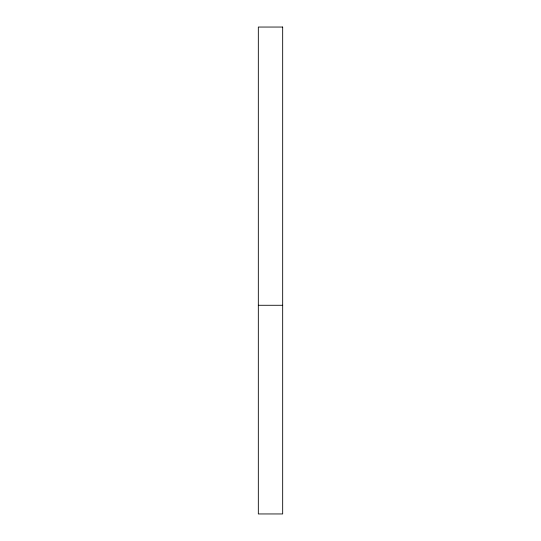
<?xml version="1.0" encoding="UTF-8"?>
<svg xmlns="http://www.w3.org/2000/svg" width="541" height="541" viewBox="0 0 541 541"><rect width="100%" height="100%" fill="white"/><g stroke="black" fill="none" stroke-linecap="round" stroke-linejoin="round"><path stroke-width="0.81" d="M258.327 305.28L282.673 305.28M282.673 27.05L258.327 27.05L258.327 513.95L282.673 513.95L282.673 27.05"/></g></svg>
